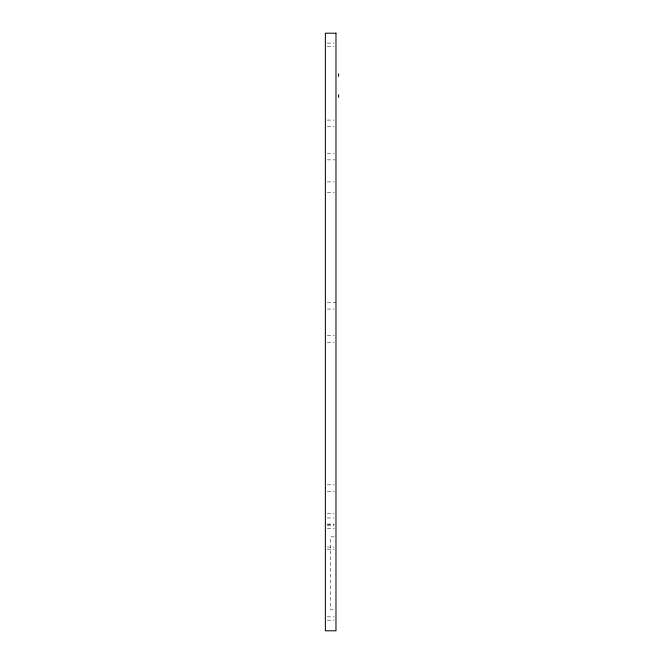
<?xml version="1.0" encoding="UTF-8"?>
<svg xmlns="http://www.w3.org/2000/svg" width="664" height="664" viewBox="0 0 664 664"><rect width="100%" height="100%" fill="white"/><g stroke="black" fill="none" stroke-linecap="round" stroke-linejoin="round"><path stroke-width="0.5" stroke-dasharray="3.32 2.49" d="M327.294 43.085L334.05 43.085M327.294 46.397L334.05 46.397M327.294 120.076L334.05 120.076M327.294 126.708L334.05 126.708M327.294 153.235L334.05 153.235M327.261 159.866L334.822 159.866M327.294 181.886L334.05 181.886M327.294 192.494L334.05 192.494M327.294 302.444L335.976 302.444M327.294 309.075L334.05 309.075M327.294 335.602L334.05 335.602M327.294 342.234L334.05 342.234M327.294 484.811L334.05 484.811M327.294 491.443L334.05 491.443M327.294 513.463L334.05 513.463M327.294 517.97L334.05 517.97M327.294 524.079L334.05 524.079M327.294 524.601L334.05 524.601M327.294 525.838L334.05 525.838M327.294 528.494L334.05 528.494M334.208 536.869L330.672 536.869L330.672 609.818L334.208 609.818M327.294 547.061L334.05 547.061M327.294 549.717L334.05 549.717M327.294 616.873L334.05 616.873M327.294 620.193L334.05 620.193"/><path stroke-width="1" d="M338.632 73.737L338.632 76.385M338.632 94.786L338.632 97.434M335.976 33.2L325.368 33.2L325.368 630.8L335.976 630.8L335.976 33.2"/></g></svg>
